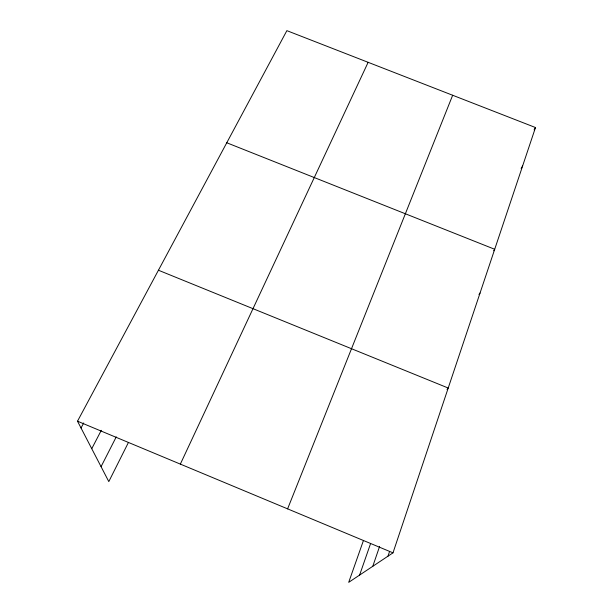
<?xml version="1.0" encoding="UTF-8"?>
<svg xmlns="http://www.w3.org/2000/svg" width="613" height="613" viewBox="0 0 613 613"><rect width="100%" height="100%" fill="white"/><g stroke="black" fill="none" stroke-linecap="round" stroke-linejoin="round"><path stroke-width="0.92" d="M363.394 540.658L348.69 582.35L392.994 552.834L535.494 127.535L286.869 30.65L77.506 421.2L108.8 481.596L128.332 442.655M387.991 556.167L389.508 551.654M372.781 566.297L379.608 546.421M359.601 575.078L370.559 543.647M287.604 508.859L452.662 95.253M180.352 464.11L368.137 62.319M101.068 466.669L116.263 436.862M91.751 448.685L101.306 430.311M81.031 427.989L83.713 422.947M534.099 129.864L535.494 127.535M521.127 168.406L522.598 166.023M493.687 250.786L494.699 249.276L226.764 142.768M478.975 294.531L480.04 293.022M447.023 389.462L448.21 388.029L158.438 270.233M77.506 421.2L392.994 552.834"/></g></svg>
